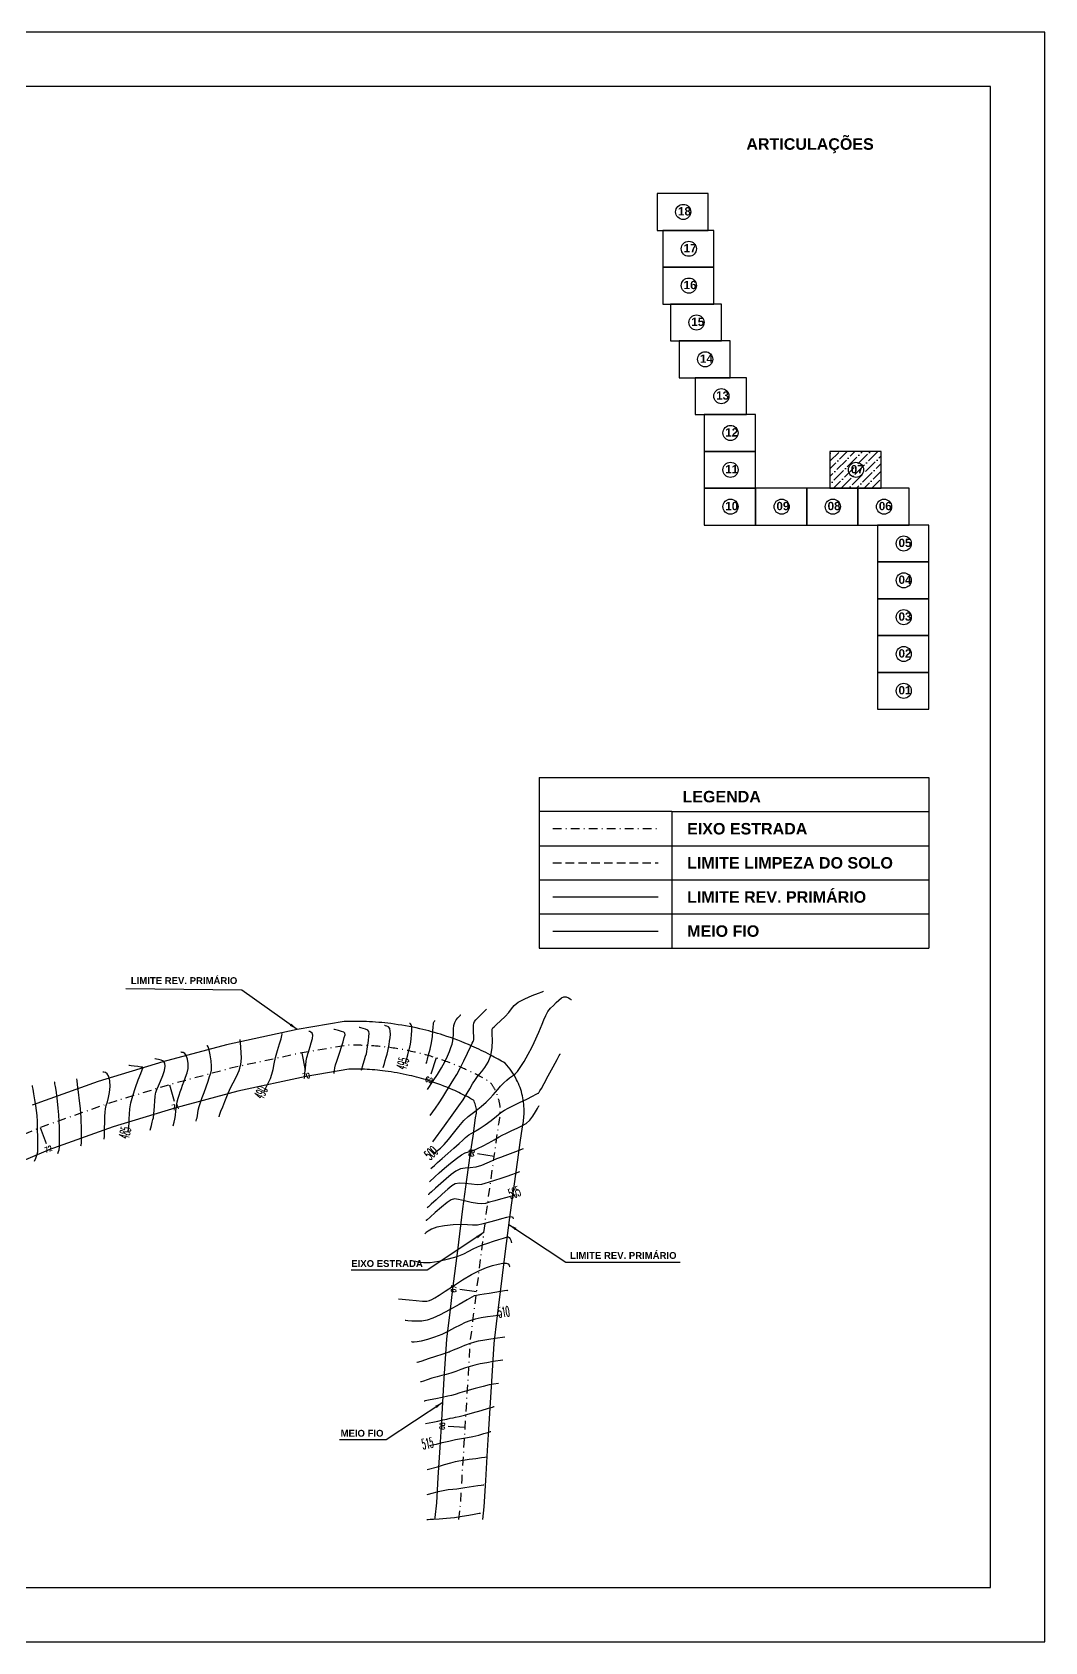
# Model space of a CAD drawing. Header units: millimetres. Extents: x 276147 to 291056, y 9594849 to 9609891.
# Drawn here: x 285669 to 285817.3, y 9596643.6 to 9596879.4 of the extents above; entities that cross this region are included whole.
import ezdxf
from ezdxf.enums import TextEntityAlignment as Align

# ---------------------------------------------------------------- set-up
doc = ezdxf.new("R2010")
doc.units = ezdxf.units.MM
doc.header["$LTSCALE"] = 10
for name, pattern in [('CONTINUO', [0]), ('DASHDOTX2', [50.8, 25.4, -12.7, 0, -12.7]), ('HIDDEN', [0.375, 0.25, -0.125])]:
    doc.linetypes.add(name, pattern=pattern)
for name, color, linetype in [('500-dim1', 6, 'Continuous'), ('CURVAS', 7, 'CONTINUO'), ('Curvas mestras', 30, 'Continuous'), ('Curvas simples', 9, 'Continuous'), ('Curvas texto', 2, 'Continuous'), ('TG', 7, 'CONTINUO'), ('Top_malha_coord', 8, 'Continuous')]:
    doc.layers.add(name, color=color, linetype=linetype)
doc.styles.add('r80', font='romans.shx')
doc.styles.add('ROMAND', font='romand', dxfattribs={"height": 0.2})
doc.styles.add('SIMPLEX', font='simplex', dxfattribs={"height": 0.2})
doc.styles.add('T7', font='arial.ttf')
doc.dimstyles.new('cadnorma_dim1', dxfattribs={"dimscale": 0, "dimtxt": 2, "dimasz": 1.199999999999999, "dimexe": 1, "dimexo": 2.5, "dimgap": 0.6, "dimtad": 1, "dimzin": 4, "dimdsep": 46, "dimtxsty": 'r80', "dimblk": 'ARCHTICK', "dimblk1": 'ARCHTICK', "dimblk2": 'ARCHTICK', "dimcen": -1, "dimdle": 1, "dimclrd": 1, "dimclre": 1, "dimclrt": 2, "dimaunit": 1, "dimazin": 0, "dimtfac": 1, "dimtix": 1, "dimtmove": 2, "dimatfit": 0, "dimfxl": 1, "dimarcsym": 0})

# ---------------------------------------------------------------- blocks, each defined once
blk = doc.blocks.new('_ArchTick')
at = {"color": 0, "linetype": 'ByBlock', "const_width": 0.15}
blk.add_lwpolyline([(-0.5, -0.5), (0.5, 0.5)], dxfattribs=at)
blk = doc.blocks.new('ASDF')
at = {"layer": 'Top_malha_coord', "color": 7}
for points in [[(288117.2770572668, 9595425.095165152), (288124.7770572668, 9595425.095165152), (288124.7770572668, 9595430.494073676), (288117.2770572668, 9595430.494073676)], [(288118.1013027223, 9595419.696256628), (288125.6013027224, 9595419.696256628), (288125.6013027224, 9595425.095165152), (288118.1013027223, 9595425.095165152)], [(288118.1013027223, 9595414.297348104), (288125.6013027224, 9595414.297348104), (288125.6013027224, 9595419.696256628), (288118.1013027223, 9595419.696256628)], [(288119.2235212072, 9595408.89843958), (288126.7235212072, 9595408.89843958), (288126.7235212072, 9595414.297348104), (288119.2235212072, 9595414.297348104)], [(288120.4897937645, 9595403.499531057), (288127.9897937645, 9595403.499531057), (288127.9897937645, 9595408.89843958), (288120.4897937645, 9595408.89843958)], [(288122.8676055573, 9595398.100622533), (288130.3676055573, 9595398.100622533), (288130.3676055573, 9595403.499531057), (288122.8676055573, 9595403.499531057)], [(288124.19609628, 9595392.701714007), (288131.69609628, 9595392.701714007), (288131.69609628, 9595398.100622533), (288124.19609628, 9595398.100622533)], [(288124.19609628, 9595387.302805483), (288131.69609628, 9595387.302805483), (288131.69609628, 9595392.701714007), (288124.19609628, 9595392.701714007)], [(288142.5888804331, 9595387.302805483), (288150.0888804331, 9595387.302805483), (288150.0888804331, 9595392.701714007), (288142.5888804331, 9595392.701714007)], [(288124.19609628, 9595381.90389696), (288131.69609628, 9595381.90389696), (288131.69609628, 9595387.302805483), (288124.19609628, 9595387.302805483)], [(288131.69609628, 9595381.90389696), (288139.19609628, 9595381.90389696), (288139.19609628, 9595387.302805483), (288131.69609628, 9595387.302805483)], [(288139.19609628, 9595381.90389696), (288146.69609628, 9595381.90389696), (288146.69609628, 9595387.302805483), (288139.19609628, 9595387.302805483)], [(288146.69609628, 9595381.90389696), (288154.19609628, 9595381.90389696), (288154.19609628, 9595387.302805483), (288146.69609628, 9595387.302805483)], [(288149.5854278603, 9595376.504988436), (288157.0854278603, 9595376.504988436), (288157.0854278603, 9595381.90389696), (288149.5854278603, 9595381.90389696)], [(288149.5854278603, 9595371.106079912), (288157.0854278603, 9595371.106079912), (288157.0854278603, 9595376.504988436), (288149.5854278603, 9595376.504988436)], [(288149.5854278603, 9595365.707171388), (288157.0854278603, 9595365.707171388), (288157.0854278603, 9595371.106079912), (288149.5854278603, 9595371.106079912)], [(288149.5854278603, 9595360.308262864), (288157.0854278603, 9595360.308262864), (288157.0854278603, 9595365.707171388), (288149.5854278603, 9595365.707171388)], [(288149.5854278603, 9595354.90935434), (288157.0854278603, 9595354.90935434), (288157.0854278603, 9595360.308262864), (288149.5854278603, 9595360.308262864)]]:
    blk.add_lwpolyline(points, close=True, dxfattribs=at)
for centre in [(288121.1075160061, 9595427.794619417), (288121.9317614617, 9595422.39571089), (288121.9317614617, 9595416.996802364), (288123.0539799466, 9595411.59789384), (288124.3202525039, 9595406.19898532), (288126.6980642967, 9595400.800076792), (288128.0265550194, 9595395.401168272), (288128.0265550194, 9595390.002259746), (288146.4193391725, 9595390.002259746), (288128.0265550194, 9595384.603351222), (288135.5265550194, 9595384.603351222), (288143.0265550194, 9595384.603351222), (288150.5265550194, 9595384.603351222), (288153.4158865996, 9595379.204442697), (288153.4158865996, 9595373.805534175), (288153.4158865996, 9595368.406625653), (288153.4158865996, 9595363.007717127), (288153.4158865996, 9595357.608808603)]:
    blk.add_circle(centre, 1.10921345708195, dxfattribs=at)
at = {"layer": 'Top_malha_coord', "color": 7, "char_height": 1.216883596980453, "attachment_point": 1, "style": 'T7'}
for s, insert in [('{\\fArial|b1|i0|c0|p34;18}', (288120.3443937709, 9595428.492702857)), ('{\\fArial|b1|i0|c0|p34;17}', (288121.1686392266, 9595423.093794333)), ('{\\fArial|b1|i0|c0|p34;16}', (288121.1686392266, 9595417.694885807)), ('{\\fArial|b1|i0|c0|p34;15}', (288122.2908577114, 9595412.295977283)), ('{\\fArial|b1|i0|c0|p34;14}', (288123.5571302687, 9595406.89706876)), ('{\\fArial|b1|i0|c0|p34;13}', (288125.9349420615, 9595401.498160236)), ('{\\fArial|b1|i0|c0|p34;12}', (288127.2634327842, 9595396.099251712)), ('{\\fArial|b1|i0|c0|p34;11}', (288127.2634327842, 9595390.700343188)), ('{\\fArial|b1|i0|c0|p34;07}', (288145.6562169372, 9595390.700343188)), ('{\\fArial|b1|i0|c0|p34;10}', (288127.2634327842, 9595385.301434664)), ('{\\fArial|b1|i0|c0|p34;09}', (288134.7634327842, 9595385.301434664)), ('{\\fArial|b1|i0|c0|p34;08}', (288142.2634327842, 9595385.301434664)), ('{\\fArial|b1|i0|c0|p34;06}', (288149.7634327842, 9595385.301434664)), ('{\\fArial|b1|i0|c0|p34;05}', (288152.6527643644, 9595379.902526142)), ('{\\fArial|b1|i0|c0|p34;04}', (288152.6527643644, 9595374.503617616)), ('{\\fArial|b1|i0|c0|p34;03}', (288152.6527643644, 9595369.104709093)), ('{\\fArial|b1|i0|c0|p34;02}', (288152.6527643644, 9595363.705800567)), ('{\\fArial|b1|i0|c0|p34;01}', (288152.6527643644, 9595358.306892043))]:
    blk.add_mtext_dynamic_manual_height_columns(s, width=9.05984542533406, gutter_width=12.5, heights=[0], dxfattribs=dict(at, insert=insert))

msp = doc.modelspace()

# ---------------------------------------------------------------- hatches: boundary and pattern name
at = {"layer": 'Top_malha_coord'}
h = msp.add_hatch(dxfattribs=at)
h.set_pattern_fill('ANSI36', color=8, scale=0.25)
h.set_pattern_definition([(45, (-2363.730761491403, 1457.700310340151), (0.4209495056751168, 1.54348152080876), [1.984375, -0.396875, 0, -0.396875])])
h.paths.add_polyline_path([(285793.3546663688, 9596818.008573204), (285785.8546663688, 9596818.008573204), (285785.8546663688, 9596812.60966468), (285793.3546663688, 9596812.60966468)])
h.paths.add_polyline_path([(285790.7943385653, 9596815.309118943, -1), (285788.5759116511, 9596815.309118943, -1)], flags=0)
h.paths.add_polyline_path([(285788.5463958965, 9596814.120866796), (285791.045738673, 9596814.120866796), (285791.045738673, 9596816.62851028), (285788.5463958965, 9596816.62851028)], flags=24)

# ---------------------------------------------------------------- linework, layer by layer
at = {"color": 8, "linetype": 'HIDDEN', "ltscale": 0.5}
msp.add_line((285745.2705236603, 9596757.722011287), (285760.7130987648, 9596757.722011287), dxfattribs=at)
at = {"layer": '500-dim1', "ltscale": 0.1}
for points in [[(285503.6286463528, 9596643.55606258), (285817.3470579041, 9596643.55606258), (285817.3470579041, 9596879.440539112), (285503.6286463528, 9596879.440539112)], [(285511.5708846199, 9596651.498300847), (285809.4048196369, 9596651.498300847), (285809.4048196369, 9596871.498300847), (285511.5708846199, 9596871.498300847)]]:
    msp.add_lwpolyline(points, close=True, dxfattribs=at)
at = {"layer": 'CURVAS', "color": 2, "linetype": 'CONTINUO'}
for points, elevation in [([(285723.5776882021, 9596728.054626338), (285723.5776882021, 9596728.054626338)], 59.00020690681419), ([(285702.6897997734, 9596723.596783936), (285702.6897997734, 9596723.596783936)], 54.00020690681419), ([(285682.8971142493, 9596717.864280704), (285682.8971142493, 9596717.864280704)], 49.00020690681419), ([(285727.5520907252, 9596714.807957496), (285727.5520907252, 9596714.807957496)], 64.00020690681419), ([(285739.8116068848, 9596709.062980464), (285739.8116068848, 9596709.062980464)], 69.00020690681419), ([(285738.4543757638, 9596691.579322563), (285738.4543757638, 9596691.579322563)], 74.00020690681413), ([(285726.7664164212, 9596672.228369687), (285726.7664164212, 9596672.228369687)], 79.00020690681413)]:
    msp.add_lwpolyline(points, dxfattribs=dict(at, elevation=elevation))
at = {"layer": 'Curvas mestras', "linetype": 'CONTINUO'}
for points, elevation in [([(285727.8097083155, 9596715.041785093), (285728.0409836076, 9596715.24852838), (285728.3658148338, 9596715.534131512), (285728.7934841205, 9596715.913190732), (285729.3295496475, 9596716.43399402), (285729.9786314634, 9596717.153249042), (285730.7303221408, 9596718.085983992), (285731.5140927942, 9596719.080486253), (285732.2443859587, 9596719.943362856), (285732.8650252228, 9596720.541110156), (285733.4373819023, 9596720.979785267), (285734.0522105704, 9596721.42533639), (285734.765090199, 9596721.998110233), (285735.4908989827, 9596722.63606244), (285736.1093374168, 9596723.231546376), (285736.5398167191, 9596723.707603153), (285736.8605785119, 9596724.110030256), (285737.1895729344, 9596724.515311133), (285737.6128797318, 9596724.976146847), (285738.0890900065, 9596725.45010863), (285738.5449262369, 9596725.870983124), (285738.9237348708, 9596726.189551037), (285739.235366522, 9596726.424562452), (285739.5062935672, 9596726.61175976), (285739.7687960701, 9596726.80366486), (285740.0783827259, 9596727.119925965), (285740.4963649477, 9596727.69697133), (285741.0531883338, 9596728.608218692), (285741.6558230825, 9596729.675042948), (285742.1803702713, 9596730.65580584), (285742.537204784, 9596731.371841263), (285742.7737800978, 9596731.896348516), (285742.9718212922, 9596732.365497312), (285743.1965211926, 9596732.889119057), (285743.4469289336, 9596733.47168647), (285743.7055588487, 9596734.091338268), (285743.9623154838, 9596734.724284144), (285744.2366662958, 9596735.339036599), (285744.5554675095, 9596735.902184293), (285744.9352179836, 9596736.390517073), (285745.3509907509, 9596736.821635237), (285745.7675039012, 9596737.22334404), (285746.1575548931, 9596737.607064353), (285746.5262819436, 9596737.91869011), (285746.8869028553, 9596738.087732857), (285747.2433231546, 9596738.071831867), (285747.5621930608, 9596737.941145074), (285747.8008463244, 9596737.79395658), (285747.9305549628, 9596737.707628982), (285747.9783424433, 9596737.675823906), (285747.9851692909, 9596737.6712796)], 64.00020690681419), ([(285723.6680711315, 9596728.358197946), (285723.7513182653, 9596728.641175725), (285723.8714044039, 9596729.054314513), (285724.0274098493, 9596729.59858795), (285724.1921846052, 9596730.18988917), (285724.3320158262, 9596730.722841242), (285724.4227160328, 9596731.129579624), (285724.4781923732, 9596731.492282012), (285724.5218733841, 9596731.93063892), (285724.5689370179, 9596732.519160688), (285724.6015418976, 9596733.151628684), (285724.5935950664, 9596733.676644208), (285724.5295880887, 9596733.981820788), (285724.4363597893, 9596734.110812806), (285724.3513367133, 9596734.146288553), (285724.3031705318, 9596734.157740366), (285724.2854257883, 9596734.161959488), (285724.2828902724, 9596734.16256242)], 59.00020690681419), ([(285702.9681788951, 9596724.190335495), (285703.1807303103, 9596724.63410228), (285703.4231200726, 9596725.1235195), (285703.6711520095, 9596725.61323874), (285703.9056501578, 9596726.130445402), (285704.1086972827, 9596726.720457435), (285704.2731912356, 9596727.420804154), (285704.4353031103, 9596728.237877013), (285704.6420179862, 9596729.170277936), (285704.9202113667, 9596730.190269057), (285705.2162957258, 9596731.164747922), (285705.4565709804, 9596731.93427262), (285705.5869360935, 9596732.384971226), (285705.6316801208, 9596732.585260522), (285705.6346890666, 9596732.649126504), (285705.6324174749, 9596732.67280728), (285705.6315800497, 9596732.681531835), (285705.6314607014, 9596732.682778167)], 54.00020690681419), ([(285683.0046477537, 9596718.28737868), (285683.0753113277, 9596718.633796336), (285683.1356816211, 9596719.070132762), (285683.1718356154, 9596719.584255293), (285683.1981892787, 9596720.178932672), (285683.2362431042, 9596720.86065925), (285683.3104850977, 9596721.639472893), (285683.4573585003, 9596722.539586905), (285683.7162928556, 9596723.588756237), (285684.1019546225, 9596724.775551416), (285684.5299420209, 9596725.931807196), (285684.8910907471, 9596726.85016984), (285685.1036578867, 9596727.381701037), (285685.1956011407, 9596727.611105492), (285685.2222983878, 9596727.681501433), (285685.2175577782, 9596727.714367693), (285685.1288969457, 9596727.744629676), (285684.8822581559, 9596727.785577023), (285684.4417524974, 9596727.845343543), (285683.9241536102, 9596727.91146132), (285683.4844020769, 9596727.966307836), (285683.2386817388, 9596727.99680462), (285683.1481535757, 9596728.00804087), (285683.1352203976, 9596728.009645967)], 49.00020690681419), ([(285739.7314551723, 9596709.032239486), (285739.6418355662, 9596709.000974668), (285739.4894282684, 9596708.951549476), (285739.2491981542, 9596708.877914052), (285738.8777033608, 9596708.76902004), (285738.3269011966, 9596708.612570364), (285737.581620732, 9596708.404742057), (285736.7581890238, 9596708.175607312), (285736.0058110748, 9596707.963713776), (285735.4200506812, 9596707.806164227), (285734.8819275851, 9596707.734278744), (285734.218822203, 9596707.777931336), (285733.3216269767, 9596707.947414484), (285732.3352733036, 9596708.174684463), (285731.4682033959, 9596708.37211416), (285730.8586040682, 9596708.453735325), (285730.3636411972, 9596708.340221204), (285729.7702232731, 9596707.953904143), (285728.9399546267, 9596707.269425573), (285728.0332104578, 9596706.470668646), (285727.2850605949, 9596705.79382374), (285726.8695261382, 9596705.415823884), (285726.7164340642, 9596705.276561676), (285726.6945639587, 9596705.256666193)], 69.00020690681419), ([(285737.8047115734, 9596691.477324858), (285737.2577615649, 9596691.39396012), (285736.5440785641, 9596691.289198814), (285735.6879757855, 9596691.165134797), (285734.7723136836, 9596691.016357023), (285733.8945907867, 9596690.8355806), (285733.1234427396, 9596690.61384336), (285732.4120554245, 9596690.335471828), (285731.6847499594, 9596689.983116472), (285730.8782575744, 9596689.550354583), (285729.9789436232, 9596689.074486587), (285728.9855793771, 9596688.603738183), (285727.9180444843, 9596688.182840932), (285726.8806437248, 9596687.84253768), (285725.9987853941, 9596687.610078683), (285725.3676835267, 9596687.500047503), (285724.9617562846, 9596687.476391198), (285724.7252245895, 9596687.490390468), (285724.6052950559, 9596687.502064437), (285724.5611108221, 9596687.506365493), (285724.5547991836, 9596687.5069796)], 74.00020690681413), ([(285727.1978755477, 9596672.312915267), (285727.610080462, 9596672.401186984), (285728.2263818957, 9596672.543749988), (285729.0618416835, 9596672.746283073), (285730.0261843426, 9596672.9754313), (285731.0027997828, 9596673.188081054), (285731.9020979312, 9596673.354563756), (285732.742564947, 9596673.498974243), (285733.5697099875, 9596673.658852046), (285734.4032992726, 9596673.857725637), (285735.1601313391, 9596674.063088804), (285735.7312626716, 9596674.228423186), (285736.042275664, 9596674.319776053), (285736.1568595968, 9596674.353431767), (285736.1732285571, 9596674.358239457)], 79.00020690681413)]:
    msp.add_lwpolyline(points, dxfattribs=dict(at, elevation=elevation))
at = {"layer": 'Curvas simples', "linetype": 'CONTINUO'}
for points, elevation in [([(285727.6945363326, 9596716.813643835), (285729.4046487821, 9596719.169638202), (285730.5363573545, 9596720.734399833), (285731.5195462895, 9596722.105273556), (285732.1169242715, 9596722.961428622), (285732.4473706112, 9596723.475068757), (285732.7188040133, 9596723.94165868), (285733.0895707063, 9596724.579877716), (285733.5197156261, 9596725.301269967), (285733.9197089002, 9596725.940600432), (285734.2302183452, 9596726.385137066), (285734.5127146552, 9596726.73216932), (285734.8588626702, 9596727.131494004), (285735.3233886934, 9596727.707798107), (285735.8132324013, 9596728.485335886), (285736.1983937219, 9596729.463249892), (285736.384724096, 9596730.604647886), (285736.4214993577, 9596731.72849144), (285736.3938516074, 9596732.617704803), (285736.3734418986, 9596733.118382897), (285736.3780673224, 9596733.329295103), (285736.4120508331, 9596733.41238078), (285736.4909308524, 9596733.512021407), (285736.6750828015, 9596733.702378597), (285737.0360917144, 9596734.040057687), (285737.6061240012, 9596734.555178413), (285738.2596583102, 9596735.17192554), (285738.8317537816, 9596735.787999328), (285739.223780589, 9596736.326400997), (285739.6023453952, 9596736.811348526), (285740.200368771, 9596737.292359525), (285741.1597073377, 9596737.797725042), (285742.2579680093, 9596738.270821087), (285743.1816976185, 9596738.63379566), (285743.6967945104, 9596738.832213337), (285743.8865661545, 9596738.90531463), (285743.9136766112, 9596738.91575707)], 63.00020690681419), ([(285727.2729896275, 9596720.671410454), (285728.0559067098, 9596721.75288385), (285728.6073164734, 9596722.535144197), (285729.1542259718, 9596723.350426618), (285729.6077758964, 9596724.086722126), (285729.9911730174, 9596724.749385027), (285730.3556456734, 9596725.373112913), (285730.7460344392, 9596726.001590278), (285731.1816421916, 9596726.714451777), (285731.6753854729, 9596727.600322833), (285732.2237457389, 9596728.69439775), (285732.7574609952, 9596729.818154754), (285733.1908338187, 9596730.739647027), (285733.4613035327, 9596731.289852193), (285733.5988471362, 9596731.55146172), (285733.6565764959, 9596731.670092743), (285733.6800415149, 9596731.779546747), (285733.6845410518, 9596731.966361083), (285733.6778126704, 9596732.305254364), (285733.6672603615, 9596732.832046364), (285733.6589570214, 9596733.426963072), (285733.6586468349, 9596733.931330083), (285733.6811166751, 9596734.237734133), (285733.777338215, 9596734.443796873), (285734.0073296838, 9596734.698399683), (285734.3990876461, 9596735.10307556), (285734.8525308493, 9596735.56996211), (285735.2355553818, 9596735.963848663), (285735.4493276983, 9596736.183625957), (285735.528085436, 9596736.26459744), (285735.539337267, 9596736.27616486)], 62.00020690681419), ([(285717.2310802989, 9596727.335847467), (285717.4964153386, 9596728.225510167), (285717.6749598776, 9596728.824834384), (285717.8360930286, 9596729.367048753), (285717.9448311919, 9596729.743901348), (285718.0172529524, 9596730.051920934), (285718.0822018009, 9596730.438834773), (285718.1609483537, 9596731.004249947), (285718.244473256, 9596731.655306742), (285718.3161816235, 9596732.25102856), (285718.3541215498, 9596732.682874467), (285718.3148978097, 9596732.972044792), (285718.1497535106, 9596733.172179036), (285717.837140834, 9596733.32771022), (285717.4643422543, 9596733.446264157), (285717.1458436803, 9596733.526263813), (285716.9676773546, 9596733.56862408), (285716.9020371047, 9596733.584231237), (285716.8926597842, 9596733.586460847)], 57.00020690681419), ([(285720.4043846932, 9596727.695236353), (285720.5822432349, 9596728.29185406), (285720.7131396228, 9596728.733005496), (285720.8537482732, 9596729.21068218), (285720.9861204665, 9596729.671244156), (285721.1047193304, 9596730.120905496), (285721.2071088139, 9596730.580838008), (285721.2918321934, 9596731.066914784), (285721.3613327603, 9596731.57379388), (285721.4190279463, 9596732.090833187), (285721.4615297264, 9596732.601017024), (285721.4582194109, 9596733.061837288), (285721.3716738458, 9596733.424412172), (285721.183364407, 9596733.654765004), (285720.9503505247, 9596733.778538536), (285720.7485896997, 9596733.836276237), (285720.6354235004, 9596733.863182774), (285720.5937314465, 9596733.873095363), (285720.5877750284, 9596733.874511637)], 58.00020690681419), ([(285726.6711094152, 9596728.302117037), (285726.6937003095, 9596728.334991008), (285726.7096492602, 9596728.359047167), (285726.7255433803, 9596728.38463635), (285726.7436526293, 9596728.426099857), (285726.7886699521, 9596728.57124127), (285726.8908941737, 9596728.926230997), (285727.0669751198, 9596729.560811305), (285727.2789686172, 9596730.399002703), (285727.4752815998, 9596731.328398546), (285727.6153114588, 9596732.241540868), (285727.7024107916, 9596733.050760994), (285727.7509227606, 9596733.67333991), (285727.7755316106, 9596734.05488209), (285727.7922943219, 9596734.254280016), (285727.8176082881, 9596734.358752755), (285727.8624100374, 9596734.440026807), (285727.9157911517, 9596734.507881727), (285727.9613826732, 9596734.556607483), (285727.9868850714, 9596734.58282689), (285727.9962807385, 9596734.592486612), (285727.9976234826, 9596734.593865944)], 60.00020690681419), ([(285726.8857845323, 9596724.517100977), (285727.7450641613, 9596725.767534437), (285728.3517357559, 9596726.682569446), (285728.9562883277, 9596727.655921536), (285729.455798749, 9596728.558882343), (285729.8429834895, 9596729.360390153), (285730.1344693381, 9596730.053791873), (285730.3467118916, 9596730.639356932), (285730.495481018, 9596731.145026933), (285730.5963791519, 9596731.605663577), (285730.6633611874, 9596732.051627884), (285730.7037975987, 9596732.49527547), (285730.7234171749, 9596732.94445961), (285730.7345678495, 9596733.402899256), (285730.7760849629, 9596733.857773883), (285730.8934248786, 9596734.292127406), (285731.1112071498, 9596734.687203087), (285731.3706965657, 9596735.017046327), (285731.5923172367, 9596735.253903277), (285731.7162841161, 9596735.381352747), (285731.7619557531, 9596735.42830733), (285731.7684798777, 9596735.435015457)], 61.00020690681419), ([(285696.3819132835, 9596720.505220747), (285696.393564137, 9596720.550779892), (285696.4018115528, 9596720.588610953), (285696.4100699137, 9596720.637131052), (285696.4246568664, 9596720.712345736), (285696.4839495256, 9596720.899040567), (285696.6343385638, 9596721.299202558), (285696.90043124, 9596721.965478648), (285697.2196937167, 9596722.753179472), (285697.5078043152, 9596723.468281114), (285697.7085492584, 9596723.976219712), (285697.8781234954, 9596724.380283177), (285698.1008279971, 9596724.84322068), (285698.4308757715, 9596725.476264376), (285698.8021205797, 9596726.18457508), (285699.1183313113, 9596726.821797255), (285699.3091253648, 9596727.279802212), (285699.4075283293, 9596727.603360023), (285699.4724197074, 9596727.875471046), (285699.5476899495, 9596728.17639732), (285699.6172898448, 9596728.575451843), (285699.6501845462, 9596729.13921296), (285699.6260790695, 9596729.891510764), (285699.5676381915, 9596730.685194347), (285699.5082636786, 9596731.330365883), (285699.4739887852, 9596731.6875772), (285699.461360897, 9596731.819181083), (285699.4595570083, 9596731.837981196)], 53.00020690681419), ([(285708.8698104239, 9596726.29573576), (285708.9759389817, 9596727.347189028), (285709.0549012975, 9596728.05995032), (285709.1412917174, 9596728.713691788), (285709.2256080947, 9596729.170178743), (285709.3072342459, 9596729.474643664), (285709.3877796979, 9596729.718187604), (285709.4714528014, 9596729.983720934), (285709.5728758411, 9596730.32140531), (285709.7092731251, 9596730.773213357), (285709.8824913935, 9596731.35266951), (285710.0328760837, 9596731.959495386), (285710.0853950657, 9596732.46496442), (285709.9923268313, 9596732.773351174), (285709.8151898301, 9596732.92093002), (285709.6428135674, 9596732.976980437), (285709.54402413, 9596733.000468373), (285709.5076277122, 9596733.00912238), (285709.502428193, 9596733.010358384)], 55.00020690681419), ([(285713.2219690253, 9596726.84314865), (285713.2699069664, 9596727.289071992), (285713.3300302053, 9596727.652772607), (285713.4401463704, 9596728.108561456), (285713.612027241, 9596728.642388962), (285713.8301676671, 9596729.256350452), (285714.0722435411, 9596729.9565777), (285714.3157491461, 9596730.729226043), (285714.5374619568, 9596731.48053195), (285714.7139806033, 9596732.096753128), (285714.8180150954, 9596732.49694864), (285714.8067378633, 9596732.731381068), (285714.6334345966, 9596732.883113116), (285714.2815680444, 9596733.018776944), (285713.8553180369, 9596733.139280487), (285713.4890446641, 9596733.22910281), (285713.2839141498, 9596733.277874442), (285713.2083405355, 9596733.295842376), (285713.1975434372, 9596733.298409173)], 56.00020690681419), ([(285686.2683145049, 9596718.524515662), (285686.4540147176, 9596719.2370886), (285686.5757928361, 9596719.7078213), (285686.6793200444, 9596720.115085715), (285686.7375666984, 9596720.358621364), (285686.7614880608, 9596720.484277647), (285686.7715336604, 9596720.574431907), (285686.7853630242, 9596720.709689017), (285686.8094881418, 9596720.963567603), (285686.8476308925, 9596721.407812828), (285686.9013117611, 9596722.071774153), (285686.9632437947, 9596722.815210456), (285687.0239388632, 9596723.455486916), (285687.0761144223, 9596723.85681324), (285687.1213254757, 9596724.070796816), (285687.1633351439, 9596724.195894318), (285687.2127043955, 9596724.330080293), (285687.3071822464, 9596724.56941622), (285687.4913163395, 9596725.009479353), (285687.7854155659, 9596725.701913523), (285688.1128284462, 9596726.522607325), (285688.372666305, 9596727.303511744), (285688.482053951, 9596727.910001103), (285688.4301764167, 9596728.341145463), (285688.2242372991, 9596728.62943868), (285687.887670921, 9596728.806939296), (285687.5088482193, 9596728.90396112), (285687.1923748332, 9596728.950382207), (285687.016144923, 9596728.972254993), (285686.9512190158, 9596728.980312916), (285686.941943176, 9596728.981464123)], 50.00020690681419), ([(285689.6395137662, 9596719.184750728), (285689.773163003, 9596719.707377117), (285689.8677671797, 9596720.141341547), (285689.9625076576, 9596720.697929492), (285690.0442030016, 9596721.352791494), (285690.1249016268, 9596722.038878437), (285690.2229589951, 9596722.6784671), (285690.3518142047, 9596723.215856468), (285690.5052411098, 9596723.683436306), (285690.6720979785, 9596724.1356165), (285690.8448587187, 9596724.61755553), (285691.0304482161, 9596725.137401512), (285691.2394099788, 9596725.69405085), (285691.4713600456, 9596726.287257787), (285691.6822155128, 9596726.920206767), (285691.8169699836, 9596727.596939662), (285691.8336409005, 9596728.304572763), (285691.7423429264, 9596728.962527953), (285691.5662164419, 9596729.473300336), (285691.3335892363, 9596729.768534057), (285691.0935427196, 9596729.896459926), (285690.9003476983, 9596729.934457578), (285690.7936091012, 9596729.947705254), (285690.7542845643, 9596729.952585956), (285690.7486670575, 9596729.953283168)], 51.00020690681419), ([(285693.0107140219, 9596719.844985683), (285693.0833635156, 9596720.129078006), (285693.1347893663, 9596720.364976248), (285693.18628884, 9596720.667530773), (285693.234430431, 9596721.03256856), (285693.3044256306, 9596721.46896), (285693.4286482826, 9596721.988834886), (285693.6294898387, 9596722.600793263), (285693.8894037931, 9596723.299313117), (285694.1808619156, 9596724.075339573), (285694.4770119398, 9596724.905029882), (285694.7537142947, 9596725.7053878), (285694.9875036183, 9596726.378622347), (285695.1573046342, 9596726.872603042), (285695.2516025795, 9596727.317806207), (285695.2612746561, 9596727.890367467), (285695.1852288447, 9596728.699144313), (285695.0545094356, 9596729.58391044), (285694.9081956936, 9596730.317162987), (285694.7795076597, 9596730.73012981), (285694.6782383228, 9596730.88895962), (285694.6083204547, 9596730.91853195), (285694.5710731708, 9596730.923154524), (285694.5573500044, 9596730.924858), (285694.5553898358, 9596730.925101323)], 52.00020690681419), ([(285727.3805852165, 9596712.897699656), (285727.9090942355, 9596713.3774015), (285728.3835621384, 9596713.801539812), (285729.0499598634, 9596714.387462584), (285729.8972963647, 9596715.12363226), (285730.786771135, 9596715.901706384), (285731.54762945, 9596716.589142743), (285732.0682971714, 9596717.092269752), (285732.4739191835, 9596717.472904727), (285732.9488179757, 9596717.831735952), (285733.6302171756, 9596718.252543844), (285734.4669398834, 9596718.751476977), (285735.360712218, 9596719.327774856), (285736.2228683972, 9596719.965781413), (285737.0031944868, 9596720.590252036), (285737.6610876332, 9596721.111046216), (285738.1904400397, 9596721.473445624), (285738.7231149539, 9596721.764428765), (285739.4254746554, 9596722.106395904), (285740.3933650717, 9596722.579905216), (285741.4405845069, 9596723.098143596), (285742.3104209852, 9596723.532456188), (285742.8131964061, 9596723.787505005), (285743.0273838407, 9596723.901224887), (285743.0984926558, 9596723.9448713), (285743.1487077191, 9596723.980625192), (285743.2069153195, 9596724.034382544), (285743.2786795598, 9596724.122967584), (285743.3826342743, 9596724.28560159), (285743.589690674, 9596724.65109819), (285743.9838335687, 9596725.370666644), (285744.6029094012, 9596726.510672193), (285745.3002210935, 9596727.798093924), (285745.8829366163, 9596728.87507056), (285746.2074431349, 9596729.47495291), (285746.3269990332, 9596729.695962844), (285746.3440780212, 9596729.72753574)], 65.00020690681419), ([(285679.5259150966, 9596717.204046637), (285679.555281784, 9596717.337668648), (285679.5748297105, 9596717.55977038), (285679.5920433061, 9596718.0251808), (285679.6034994406, 9596718.787480602), (285679.6140502152, 9596719.694313644), (285679.6306172054, 9596720.54183648), (285679.662042812, 9596721.17969745), (285679.7248542847, 9596721.67150788), (285679.8374977089, 9596722.1343711), (285680.0064800098, 9596722.66829598), (285680.1905566615, 9596723.304914976), (285680.3365412127, 9596724.058768395), (285680.3991434633, 9596724.91666796), (285680.3646444982, 9596725.75452362), (285680.227221435, 9596726.420514744), (285679.9946166161, 9596726.805295706), (285679.7288409214, 9596726.969407927), (285679.5054718983, 9596727.015862642), (285679.3809339438, 9596727.031319482), (285679.3350520216, 9596727.03701416), (285679.3284975105, 9596727.037826817)], 48.00020690681419), ([(285669.3089994426, 9596713.987670274), (285669.5047540889, 9596714.4137084), (285669.632453316, 9596714.72023174), (285669.7396288773, 9596715.036632475), (285669.7968328221, 9596715.341164157), (285669.8134416964, 9596715.754236672), (285669.8085437935, 9596716.431804413), (285669.7972466213, 9596717.46261256), (285669.7787459917, 9596718.666591337), (285669.7482570415, 9596719.796462756), (285669.7004000459, 9596720.674150767), (285669.6274105581, 9596721.39837555), (285669.5209256372, 9596722.137053588), (285669.3798005754, 9596723.000070177), (285669.2317483799, 9596723.865175433), (285669.1117009587, 9596724.552085213), (285669.0452693963, 9596724.930479193), (285669.0207950688, 9596725.06988782), (285669.0172983102, 9596725.089803388)], 45.00020690681419), ([(285672.7195582135, 9596715.118637083), (285672.8404593646, 9596715.393800227), (285672.9175529702, 9596715.663526928), (285672.9785855579, 9596716.076470057), (285673.004499798, 9596716.651987826), (285673.003680491, 9596717.354540396), (285672.9913772527, 9596718.134861177), (285672.977769943, 9596718.95513088), (285672.9527806198, 9596719.823311117), (285672.9012624701, 9596720.758809693), (285672.8135825676, 9596721.762630736), (285672.7021596805, 9596722.762155967), (285672.5849267888, 9596723.66636641), (285672.4779296828, 9596724.3996381), (285672.3896778448, 9596724.947939863), (285672.3267948866, 9596725.31263844), (285672.293024282, 9596725.50499789), (285672.2805824453, 9596725.575867323), (285672.2788055435, 9596725.585992193)], 46.00020690681419), ([(285676.1301159902, 9596716.249603996), (285676.1761646402, 9596716.37389206), (285676.2026537271, 9596716.606823), (285676.2175421298, 9596717.116306642), (285676.2121667742, 9596717.962811496), (285676.193920171, 9596718.95484302), (285676.1742107114, 9596719.837917937), (285676.1582942592, 9596720.447649093), (285676.1268162421, 9596720.980030784), (285676.054267899, 9596721.721156633), (285675.926764981, 9596722.851109713), (285675.7769089114, 9596724.12593738), (285675.6489270549, 9596725.195680333), (285675.5760587902, 9596725.79920602), (285675.54760731, 9596726.030704297), (285675.5418898087, 9596726.073191557), (285675.5407791679, 9596726.079516588), (285675.5403698218, 9596726.081846828), (285675.5403116742, 9596726.082180114)], 47.00020690681419), ([(285727.2090797078, 9596710.987441812), (285727.996274252, 9596711.702560674), (285728.6284969694, 9596712.270898), (285729.4045568617, 9596712.958460137), (285730.2715889798, 9596713.707963644), (285731.1313669943, 9596714.407329418), (285731.874327439, 9596714.930776574), (285732.4348071877, 9596715.201386472), (285732.9227430798, 9596715.337667422), (285733.4919772656, 9596715.50698943), (285734.2438809165, 9596715.830282407), (285735.0699599202, 9596716.242729932), (285735.8092511749, 9596716.633075284), (285736.3393492774, 9596716.916005647), (285736.6920720142, 9596717.109978637), (285736.9377934423, 9596717.259391902), (285737.1509548983, 9596717.405956484), (285737.4222650946, 9596717.580621053), (285737.8465021193, 9596717.811648423), (285738.4831248965, 9596718.11601047), (285739.2503174488, 9596718.46552208), (285740.0309489375, 9596718.820709733), (285740.7300815644, 9596719.159693703), (285741.3415585359, 9596719.530967483), (285741.8814189735, 9596720.000617053), (285742.3582276517, 9596720.599995686), (285742.750647243, 9596721.221510312), (285743.0298666328, 9596721.722831067), (285743.1797673354, 9596721.99993722), (285743.2349936767, 9596722.102029253), (285743.2428832807, 9596722.116613673)], 66.00020690681419), ([(285740.9076416875, 9596715.78123026), (285739.799625716, 9596715.349765938), (285739.0176682408, 9596715.05023752), (285738.2390712706, 9596714.761487886), (285737.5832194878, 9596714.530057592), (285736.9915702111, 9596714.313983433), (285736.3610954537, 9596714.049183693), (285735.6168413915, 9596713.700001802), (285734.7961418613, 9596713.344509937), (285733.9644003272, 9596713.089209907), (285733.1749055473, 9596712.998671247), (285732.4324755078, 9596712.969744567), (285731.7298094038, 9596712.857347613), (285731.0539333006, 9596712.5480213), (285730.3691664874, 9596712.054806864), (285729.6341528099, 9596711.422365952), (285728.8363935653, 9596710.708525024), (285728.0788251923, 9596710.023754127), (285727.4932384909, 9596709.49168745), (285727.1725861405, 9596709.199999487), (285727.0544512047, 9596709.09253485), (285727.0375750848, 9596709.077182867)], 67.00020690681419), ([(285740.359624286, 9596712.42210536), (285739.7525933845, 9596712.187121866), (285739.2261735467, 9596711.99456056), (285738.5146726345, 9596711.751740653), (285737.638429734, 9596711.471283887), (285736.7229992375, 9596711.18170412), (285735.9202420093, 9596710.915491717), (285735.3260782027, 9596710.70368388), (285734.8126732854, 9596710.571515312), (285734.1962517994, 9596710.542765552), (285733.3557871539, 9596710.621553022), (285732.4212336774, 9596710.733338168), (285731.5852922537, 9596710.783917544), (285730.9765007097, 9596710.688714065), (285730.4667448807, 9596710.40164898), (285729.8637487577, 9596709.886271764), (285729.0442910466, 9596709.146150947), (285728.1613751385, 9596708.344947696), (285727.4370619045, 9596707.686339883), (285727.0352525873, 9596707.320825268), (285726.8872169012, 9596707.186162112), (285726.8660695761, 9596707.166925028)], 68.00020690681419), ([(285739.4982729669, 9596705.559840983), (285739.4341715142, 9596705.723661704), (285739.3006355743, 9596705.80594102), (285738.9989101678, 9596705.824156573), (285738.4743503182, 9596705.735734243), (285737.7607789946, 9596705.554945104), (285736.9141425563, 9596705.3102726), (285735.9940247467, 9596705.036036652), (285735.0745709958, 9596704.789903814), (285734.2335693066, 9596704.635378568), (285733.5082290071, 9596704.611384034), (285732.7734591866, 9596704.658521336), (285731.8635942357, 9596704.692809798), (285730.6813050291, 9596704.645823086), (285729.4026193303, 9596704.51134196), (285728.2719005021, 9596704.298702622), (285727.4781531362, 9596704.026022447), (285726.9889367866, 9596703.74655361), (285726.7164492538, 9596703.522329764), (285726.5803594243, 9596703.398533512), (285726.5302214446, 9596703.352923956), (285726.5230584499, 9596703.346408347)], 70.00020690681419), ([(285725.013348131, 9596699.384607036), (285725.6785332757, 9596699.199086424), (285726.3164913082, 9596699.123560423), (285727.2737933799, 9596699.154246388), (285728.5626389133, 9596699.348391017), (285729.9791307764, 9596699.66603213), (285731.2653517889, 9596700.042903623), (285732.2308801684, 9596700.423644744), (285732.9552896589, 9596700.788505588), (285733.5856494031, 9596701.126641603), (285734.2453214501, 9596701.431564707), (285734.9628135186, 9596701.71421454), (285735.7429234689, 9596701.989889516), (285736.5723974203, 9596702.266448556), (285737.365772307, 9596702.521999866), (285738.019533648, 9596702.727215132), (285738.4592722334, 9596702.855170293), (285738.726998923, 9596702.888567448), (285738.8938281856, 9596702.812516157), (285739.0189104761, 9596702.627482152), (285739.1135356616, 9596702.395360412), (285739.1770318019, 9596702.19340386), (285739.2106032619, 9596702.08001917), (285739.2229717452, 9596702.038246812), (285739.2247380257, 9596702.032278683)], 71.00020690681419), ([(285722.6723694504, 9596693.801187556), (285724.2258174613, 9596693.651372587), (285725.2660351771, 9596693.55991102), (285726.1945735924, 9596693.496111976), (285726.8033499276, 9596693.49161337), (285727.1900904834, 9596693.560247483), (285727.5289731166, 9596693.711393248), (285727.9762613704, 9596693.96108354), (285728.6165565621, 9596694.35196752), (285729.5165475743, 9596694.933347084), (285730.7031800375, 9596695.720205432), (285732.0444220494, 9596696.590246476), (285733.3685023224, 9596697.386854004), (285734.5380757431, 9596697.988037782), (285735.5535096157, 9596698.410317633), (285736.4495973097, 9596698.704838352), (285737.2479828907, 9596698.911616983), (285737.9176916996, 9596699.026146876), (285738.4145987787, 9596699.032793727), (285738.7126796097, 9596698.929793492), (285738.8583179352, 9596698.770867433), (285738.9160021318, 9596698.62360862), (285738.9407732222, 9596698.539943485), (285738.9499006216, 9596698.509119887), (285738.9512040788, 9596698.504716277)], 72.00020690681419), ([(285738.6776701317, 9596694.977153867), (285738.6480329754, 9596695.015514508), (285738.5186234986, 9596695.020422017), (285738.1824109101, 9596694.982947636), (285737.5764330482, 9596694.885645164), (285736.7922355738, 9596694.750577804), (285735.9599893639, 9596694.609686317), (285735.1950077318, 9596694.489306904), (285734.5531730546, 9596694.393369723), (285734.0755080505, 9596694.32019961), (285733.7533875171, 9596694.248368545), (285733.3795792501, 9596694.07742577), (285732.697202908, 9596693.687165692), (285731.5437318325, 9596693.011731936), (285730.1340543349, 9596692.202657927), (285728.7774135115, 9596691.465827206), (285727.7081826626, 9596690.962880824), (285726.8612611963, 9596690.678492352), (285726.096679936, 9596690.553094778), (285725.3168588547, 9596690.529979317), (285724.5937868733, 9596690.563881893), (285724.0418410677, 9596690.612396788), (285723.7404744472, 9596690.641732147), (285723.6294455336, 9596690.652540347), (285723.6135843713, 9596690.654084077)], 73.00020690681413), ([(285738.2423348726, 9596688.210549958), (285736.8343142684, 9596687.98872558), (285735.8756722467, 9596687.838449767), (285734.9881126621, 9596687.70080679), (285734.340134513, 9596687.59714312), (285733.8043861192, 9596687.47846093), (285733.1795514737, 9596687.278177258), (285732.3352398088, 9596686.9577532), (285731.4247488462, 9596686.590822443), (285730.6722969023, 9596686.27906626), (285730.2417549007, 9596686.098085662), (285730.0556053881, 9596686.019171607), (285729.9759809692, 9596685.987539088), (285729.8653262696, 9596685.949877948), (285729.5873375194, 9596685.858782016), (285729.0060211963, 9596685.668322153), (285728.0590725868, 9596685.357061157), (285726.9789440649, 9596685.001537316), (285726.071773721, 9596684.70278017), (285725.5660607513, 9596684.536215764), (285725.3797450346, 9596684.474849558), (285725.3531285502, 9596684.46608338)], 75.00020690681413), ([(285737.9244797727, 9596684.833653225), (285736.5464437577, 9596684.61828557), (285735.5773619521, 9596684.458221672), (285734.6190118234, 9596684.283418076), (285733.8272917369, 9596684.110257387), (285733.1530460129, 9596683.924790636), (285732.4958567122, 9596683.705481296), (285731.7807894779, 9596683.441472376), (285731.0348410099, 9596683.164604243), (285730.3104903797, 9596682.917394916), (285729.6423117927, 9596682.728072437), (285728.9932628487, 9596682.5677127), (285728.3083991548, 9596682.393100314), (285727.5628481953, 9596682.176645357), (285726.8520371174, 9596681.953251433), (285726.3014677109, 9596681.773445332), (285725.9998495819, 9596681.67410288), (285725.8887273523, 9596681.637502793), (285725.8728525749, 9596681.632273937)], 76.00020690681413), ([(285737.3007114766, 9596681.433270192), (285736.5944754696, 9596681.31989918), (285735.9544184337, 9596681.194627432), (285735.0463852413, 9596680.983382626), (285733.8829197374, 9596680.676060693), (285732.6623466728, 9596680.331910064), (285731.629439748, 9596680.02751918), (285730.9460316864, 9596679.81767833), (285730.4421897466, 9596679.669989374), (285729.8650415303, 9596679.530258903), (285729.0415028442, 9596679.359212367), (285728.117638653, 9596679.177263172), (285727.3193022358, 9596679.019744568), (285726.8176495708, 9596678.913594553), (285726.5650527492, 9596678.852163397), (285726.4591863445, 9596678.820404137), (285726.4123133762, 9596678.804965442), (285726.3950445781, 9596678.799278276), (285726.3925777025, 9596678.798465382)], 77.00020690681413), ([(285726.6132173981, 9596675.559137275), (285727.6716528846, 9596675.76398886), (285728.4166844102, 9596675.911263032), (285729.1548189762, 9596676.063075088), (285729.76093225, 9596676.196357677), (285730.2431158396, 9596676.306394117), (285730.6427645363, 9596676.393054973), (285731.0220383774, 9596676.465947192), (285731.5261643385, 9596676.573622622), (285732.3211365199, 9596676.774368284), (285733.4887737512, 9596677.099203743), (285734.7741933289, 9596677.470083836), (285735.8383412558, 9596677.78169551), (285736.4297990213, 9596677.95541997), (285736.6477050661, 9596678.019423924), (285736.6788343099, 9596678.028568227)], 78.00020690681413), ([(285726.8583720718, 9596668.785441987), (285728.3806767187, 9596669.22230352), (285729.4072937103, 9596669.51597914), (285730.3383052601, 9596669.780430097), (285730.9866050776, 9596669.957771637), (285731.5036350867, 9596670.074164188), (285732.1254780698, 9596670.176782072), (285733.0081253925, 9596670.300565567), (285733.987211736, 9596670.431499625), (285734.8182845575, 9596670.543336693), (285735.3178258965, 9596670.616248406), (285735.5460693492, 9596670.656093773), (285735.624183202, 9596670.675151967), (285735.6547521983, 9596670.68413114), (285735.666014019, 9596670.687438615), (285735.6676229128, 9596670.68791168)], 80.00020690681413), ([(285726.8400216781, 9596665.140501147), (285727.7776005979, 9596665.406816887), (285728.4701506361, 9596665.585774202), (285729.218738773, 9596665.74678234), (285729.9335214305, 9596665.85462042), (285730.5993125374, 9596665.925841622), (285731.2195845133, 9596665.989946324), (285731.8036781813, 9596666.070272107), (285732.3843944958, 9596666.165510902), (285733.0003990546, 9596666.268194256), (285733.6657792566, 9596666.370174024), (285734.2962988588, 9596666.460594444), (285734.7831438527, 9596666.52792402), (285735.0496617068, 9596666.564473107), (285735.1478519422, 9596666.57793883), (285735.1618797512, 9596666.579861717)], 81.00020690681413), ([(285726.8190647847, 9596661.47716256), (285727.0108559624, 9596661.49122028), (285727.2786115807, 9596661.508335993), (285727.7982757793, 9596661.539130142), (285728.6325456072, 9596661.589433026), (285729.6910733521, 9596661.668615257), (285730.8452445437, 9596661.786927612), (285731.9718360236, 9596661.9465496), (285732.9691680451, 9596662.117359957), (285733.7409468776, 9596662.261163713), (285734.2221386806, 9596662.349387847), (285734.4727512718, 9596662.391947877), (285734.5840513649, 9596662.408381363), (285734.6347657206, 9596662.415336683), (285734.6534494812, 9596662.417898692), (285734.6561190468, 9596662.41826493)], 82.00020690681413)]:
    msp.add_lwpolyline(points, dxfattribs=dict(at, elevation=elevation))
at = {"layer": 'TG', "color": 1, "linetype": 'DASHDOTX2', "ltscale": 0.005}
msp.add_line((285745.2705236603, 9596762.722011289), (285760.7130987648, 9596762.722011289), dxfattribs=at)
at = {"layer": 'TG', "color": 8, "linetype": 'CONTINUO'}
msp.add_line((285745.2705236603, 9596752.722011287), (285760.7130987648, 9596752.722011287), dxfattribs=at)
at = {"layer": 'TG', "color": 4, "linetype": 'CONTINUO'}
msp.add_line((285745.2705236603, 9596747.722011287), (285760.7130987648, 9596747.722011287), dxfattribs=at)
at = {"layer": 'TG', "color": 8, "linetype": 'CONTINUO', "extrusion": (-0.0710087131260717, -0.0024250461213777, 0.9974727474028996), "elevation": -43396.99938346243}
msp.add_lwpolyline([(-9581317.450917028, 611579.140155228), (-9581319.276441012, 611579.4048494869), (-9581323.12116793, 611579.7711055159), (-9581327.517135365, 611580.189873767), (-9581330.648356672, 611580.4881594287), (-9581337.602128739, 611581.1505894958), (-9581343.16421927, 611581.6803276177), (-9581346.849138994, 611582.2683479326), (-9581350.280327156, 611582.8157700874), (-9581355.857754944, 611583.7056098126), (-9581361.89509939, 611584.6688260356), (-9581366.10380345, 611585.4058342733), (-9581369.95770293, 611586.080710724), (-9581372.437369324, 611586.5149382056), (-9581374.761844533, 611586.921989248, 0.0500715682483604), (-9581376.802551, 611587.2374955323, 0.0605118225594838), (-9581379.28951523, 611587.0692611265, 0.0608414012996021), (-9581381.676218979, 611586.3048585589, 0.0710437131277107), (-9581384.131361809, 611584.7196130786, 0.0143991642826678), (-9581385.418939516, 611582.6036012936, 0.0177339866069358), (-9581386.833940573, 611579.9013603354, 0.0261506533384371), (-9581388.562610513, 611575.7506291341, 0.0206906764646916), (-9581389.617470922, 611572.3521408237, 0.0250593792335228), (-9581390.513515735, 611568.13739654, 0.0210408141662949), (-9581390.936989916, 611564.5436392673, 0.0188773953458945), (-9581391.058618492, 611561.299083266), (-9581390.136843063, 611554.3540529781), (-9581388.257158345, 611543.9002168898), (-9581386.071284425, 611534.4540373448), (-9581383.491263237, 611524.8735040223), (-9581380.38799313, 611515.0628981189)], format="xyb", dxfattribs=at)
at = {"layer": 'TG', "color": 1, "linetype": 'DASHDOTX2', "ltscale": 0.005, "extrusion": (-0.0710087131260717, -0.0024250461213777, 0.9974727474028996), "elevation": -43396.99938346236, "flags": 128}
msp.add_lwpolyline([(-9581317.570769109, 611575.6218285325), (-9581319.693766212, 611575.9296552988), (-9581323.453081988, 611576.2877748987), (-9581327.849049406, 611576.7065431499), (-9581330.980270214, 611577.0048287631), (-9581337.934043016, 611577.6672588993), (-9581343.606349336, 611578.2074940645), (-9581347.400672767, 611578.812972454), (-9581350.83175385, 611579.3603775229), (-9581356.409181634, 611580.2502172494), (-9581362.4727042, 611581.2176100073), (-9581366.707520103, 611581.9591908269), (-9581370.5614195, 611582.6340672629), (-9581373.041086104, 611583.0682947821), (-9581375.517953916, 611583.5020320924, 0.0546857041731788), (-9581376.989125723, 611583.7433676511, 0.0605118225439223), (-9581378.633941159, 611583.6321017627, 0.0608414013166963), (-9581380.212446004, 611583.1265454472, 0.0543559033308744), (-9581381.483422004, 611582.3645280863, 0.0110101941608988), (-9581382.377830675, 611580.8719679035, 0.0177339866081823), (-9581383.677695518, 611578.3896036716, 0.0261506533366418), (-9581385.265706189, 611574.5766112548, 0.0206906764641564), (-9581386.234734664, 611571.4546516275, 0.025059379234718), (-9581387.057869943, 611567.5828534835, 0.021040814166672), (-9581387.446886754, 611564.2815140884, 0.0174477808461247), (-9581387.558036428, 611561.5268473164), (-9581386.677851943, 611554.8951801448), (-9581384.827732626, 611544.6057715896), (-9581382.675458653, 611535.3047930222), (-9581380.131373266, 611525.8577020855), (-9581377.050702967, 611516.118542685), (-9581376.966040209, 611515.9014672906), (-9581373.898112126, 611507.8653201837), (-9581372.866795495, 611505.0857920558)], format="xyb", dxfattribs=at)
at = {"layer": 'TG', "color": 3, "linetype": 'CONTINUO', "extrusion": (-0.0710087131260717, -0.0024250461213777, 0.9974727474028996)}
for points, elevation in [([(-9581386.619619964, 611554.904755027), (-9581384.149695406, 611555.2913743677)], -43396.99938346241), ([(-9581385.265706196, 611574.5757155505), (-9581382.910774752, 611573.7364909103)], -43396.9993834624), ([(-9581382.675458653, 611535.303897318), (-9581380.24823072, 611535.9027024037)], -43396.9993834624), ([(-9581382.67545865, 611535.3047930229), (-9581380.24823072, 611535.903598109)], -43396.99938346246), ([(-9581377.050703123, 611516.1176469298), (-9581374.684365857, 611516.9241512591)], -43396.9993834624), ([(-9581377.050703123, 611516.1185426351), (-9581374.684365852, 611516.9250469641)], -43396.99938346243), ([(-9581370.561419416, 611582.6331720641), (-9581370.99264568, 611580.1706432821)], -43396.9993834624), ([(-9581350.831753785, 611579.3594822318), (-9581351.22563006, 611576.8907045331)], -43396.99938346242), ([(-9581330.980270214, 611577.0039330584), (-9581331.21735128, 611574.515200634)], -43396.99938346237)]:
    msp.add_lwpolyline(points, dxfattribs=dict(at, elevation=elevation))
at = {"layer": 'TG', "color": 4, "linetype": 'CONTINUO', "extrusion": (-0.0710087131260717, -0.0024250461213777, 0.9974727474028996), "elevation": -43396.99938346252}
msp.add_lwpolyline([(-9581317.690648979, 611572.1026858188), (-9581317.97365937, 611572.1427499215), (-9581320.111091422, 611572.4526697015), (-9581323.78499604, 611572.8026528717), (-9581328.180963466, 611573.2214211232), (-9581331.312183758, 611573.5197066881), (-9581338.265957298, 611574.1821368951), (-9581344.048479412, 611574.7328691037), (-9581347.952206532, 611575.3558055634), (-9581351.383180559, 611575.9031935501), (-9581356.960608345, 611576.793033276), (-9581363.050309017, 611577.7646025701), (-9581367.311236767, 611578.5107559724), (-9581371.165136084, 611579.1856323937), (-9581373.6448029, 611579.6198599491), (-9581376.32186059, 611580.0886535601, 0.0653649446357765), (-9581377.17570045, 611580.2474483593, 0.0605118224933433), (-9581377.978367113, 611580.19315099, 0.0608414012449136), (-9581378.748673044, 611579.9464409265, 0.0135396051574771), (-9581378.910645593, 611579.8664814438, 0.0058552790101469), (-9581379.336721864, 611579.138543102, 0.0177339866109255), (-9581380.521450477, 611576.8760555985, 0.0261506533358548), (-9581381.968801884, 611573.4008019665, 0.0206906764650801), (-9581382.851998413, 611570.5553710219, 0.025059379235201), (-9581383.602224171, 611567.0265190173, 0.0210408141667236), (-9581383.956783608, 611564.0175974985, 0.0158142703198958), (-9581384.056041038, 611561.7421713072), (-9581383.218860844, 611555.434515903), (-9581381.398306934, 611545.3095348817), (-9581379.279632889, 611536.1537572904), (-9581376.771483315, 611526.840108738), (-9581373.748257829, 611517.2825540404), (-9581373.70070061, 611517.1606173023), (-9581370.622427154, 611509.0973714436), (-9581369.721609337, 611506.6695540438)], format="xyb", dxfattribs=at)
at = {"layer": 'Top_malha_coord', "color": 7}
for p, q in [((285743.2705236603, 9596770.222011287), (285743.2705236603, 9596760.222011289)), ((285743.2705236603, 9596770.222011287), (285800.3512137959, 9596770.222011287)), ((285800.3512137959, 9596770.222011287), (285800.3512137959, 9596745.222011285)), ((285762.7130987648, 9596765.222011287), (285743.2705236603, 9596765.222011287)), ((285762.7130987648, 9596765.222011287), (285800.3512137959, 9596765.222011287)), ((285762.7130987648, 9596765.222011287), (285762.7130987648, 9596745.222011289)), ((285743.2705236603, 9596760.222011289), (285800.3512137959, 9596760.222011289)), ((285743.2705236603, 9596760.222011289), (285743.2705236603, 9596755.222011289)), ((285743.2705236603, 9596755.222011289), (285800.3512137959, 9596755.222011289)), ((285743.2705236603, 9596755.222011289), (285743.2705236603, 9596745.222011285)), ((285743.2705236603, 9596750.222011289), (285800.3512137959, 9596750.222011289)), ((285743.2705236603, 9596745.222011289), (285800.3512137959, 9596745.222011289))]:
    msp.add_line(p, q, dxfattribs=at)

# ---------------------------------------------------------------- block references
msp.add_blockref('ASDF', (-2356.734214064258, 1425.306859197095), dxfattribs=at)

# ---------------------------------------------------------------- texts
at = {"layer": 'Curvas texto', "color": 2, "style": 'SIMPLEX'}
for s, rotation, width, p, p2 in [('495', 73.42003823142207, 0.4412635895750907, (285723.7394503479, 9596727.283779224, 59.00020690681419), (285724.2251262482, 9596728.91503021, 59.00020690681419)), ('490', 64.8730728873317, 0.4412635903744543, (285702.8071434876, 9596722.963848416, 54.00020690681419), (285703.5298622685, 9596724.504802156, 54.00020690681419)), ('485', 75.73977320760049, 0.4412635896924057, (285683.1047007748, 9596717.158671357, 49.00020690681419), (285683.5239522319, 9596718.808243748, 49.00020690681419)), ('500', 42.22850564712694, 0.4412635905748223, (285727.3027861259, 9596714.075241508, 64.00020690681419), (285728.5630789675, 9596715.219148332, 64.00020690681419)), ('505', 20.98317924235208, 0.4412635897850721, (285739.1112418164, 9596708.392737303, 69.00020690681419), (285740.700390295, 9596709.002219027, 69.00020690681419)), ('510', 8.922675075980703, 0.4765646771621664, (285737.3469969037, 9596691.025869176, 74.00020690681413), (285739.0284167566, 9596691.289854288, 74.00020690681413)), ('515', 11.08688277673797, 0.4765646775001381, (285726.2191314989, 9596671.738994656, 79.00020690681413), (285727.8893829797, 9596672.066287883, 79.00020690681413))]:
    msp.add_text(s, height=1.5, rotation=rotation, dxfattribs=dict(at, width=width)).set_placement(p, p2, align=Align.FIT)
at = {"layer": 'TG', "color": 5, "extrusion": (-0.0710087131260717, -0.0024250461213777, 0.9974727474028996), "style": 'ROMAND'}
for s, rotation, width, p, p2 in [('70', 98.89634721229442, 0.8324324325608121, (-9581382.829677599, 611554.941299803, -43396.9993834624), (-9581382.999789739, 611556.0280665029, -43396.9993834624)), ('69', 70.38550531866399, 0.8555555572944628, (-9581381.917938635, 611572.7987940821, -43396.99938346241), (-9581381.548679765, 611573.8349639004, -43396.99938346241)), ('71', 103.8583440087881, 0.9935483884632232, (-9581378.902880363, 611535.6681154781, -43396.99938346241), (-9581379.166354822, 611536.7360954465, -43396.99938346241)), ('72', 108.8203405573954, 0.832432431950861, (-9581373.323766215, 611516.8068096942, -43396.99938346237), (-9581373.678628134, 611517.8479979659, -43396.99938346237)), ('68', 170.0673470424674, 0.8324324257577385, (-9581370.537134351, 611579.5832683628, -43396.99938346242), (-9581371.620646644, 611579.7730078978, -43396.99938346242)), ('67', 170.935253816959, 0.8324324322018605, (-9581350.761274746, 611576.3102963223, -43396.99938346241), (-9581351.847536772, 611576.4836018573, -43396.99938346241)), ('66', 174.5583158094139, 0.8324324367142404, (-9581330.717246795, 611573.9652959013, -43396.9993834624), (-9581331.812289359, 611574.0696117464, -43396.9993834624))]:
    msp.add_text(s, height=0.75, rotation=rotation, dxfattribs=dict(at, width=width)).set_placement(p, p2, align=Align.FIT)
at = {"layer": 'Top_malha_coord', "color": 7, "style": 'T7'}
for s, width, insert, char_height, attachment_point in [('{\\fArial|b1|i0|c0|p34;ARTICULAÇÕES}', 9.05984542533406, (285773.6212714693, 9596863.892321743), 1.682079722240085, 1), ('{\\fArial|b1|i0|c0|p34;LEGENDA}', 9.05984542533406, (285764.2599436954, 9596768.256729884), 1.682079722240085, 1), ('{\\fArial|b1|i0|c0|p34;EIXO ESTRADA}', 20.98438079227344, (285764.9385626438, 9596763.551216455), 1.682079722240085, 1), ('{\\fArial|b1|i0|c0|p34;LIMITE LIMPEZA DO SOLO}', 31.11703686733381, (285764.9385626438, 9596758.551216455), 1.682079722240085, 1), ('{\\fArial|b1|i0|c0|p34;LIMITE REV. PRIMÁRIO}', 41.98582607079879, (285764.9385626438, 9596753.551216455), 1.682079722240085, 1), ('{\\fArial|b1|i0|c0|p34;MEIO FIO}', 41.98582607079879, (285764.9385626438, 9596748.551216457), 1.682079722240085, 1), ('{\\fArial|b1|i0|c0|p34;LIMITE REV. PRIMÁRIO}', 16.67673822349752, (285683.4413782728, 9596740.957673896, 163.6801698382624), 1, 1), ('{\\fArial|b1|i0|c0|p34;LIMITE REV. PRIMÁRIO}', 16.67673822349752, (285747.7899005078, 9596700.674763123, 165.8181956243796), 1, 1), ('{\\fArial|b1|i0|c0|p34;EIXO ESTRADA}', 16.67673822349752, (285726.2168658483, 9596699.49241506, 165.5544618499771), 1, 3), ('{\\fArial|b1|i0|c0|p34;MEIO FIO}', 16.67673822349752, (285720.4558169044, 9596674.62057301, 165.0654245199439), 1, 3)]:
    msp.add_mtext_dynamic_manual_height_columns(s, width=width, gutter_width=12.5, heights=[0], dxfattribs=dict(at, insert=insert, char_height=char_height, attachment_point=attachment_point))

# ---------------------------------------------------------------- leaders
at = {"linetype": 'CONTINUO'}
for points in [[(285707.8256560957, 9596733.29802792, 163.6801698382624), (285699.6875029096, 9596739.05087371, 163.6801698382624), (285682.6948496813, 9596739.26194391, 163.6801698382624)], [(285735.1712136308, 9596703.518121157, 165.5544618499771), (285726.858512225, 9596698.020506473, 165.5544618499771), (285715.7223681534, 9596698.020506473, 165.5544618499771)], [(285738.8355527253, 9596704.700469224, 165.8181956243796), (285747.1482541311, 9596699.202854536, 165.8181956243796), (285763.9238797514, 9596699.202854536, 165.8181956243796)], [(285729.1510222122, 9596678.646279112, 165.0654245199439), (285720.8383208064, 9596673.148664424, 165.0654245199439), (285714.0344457742, 9596673.148664424, 165.0654245199439)]]:
    msp.add_leader(points, dimstyle='cadnorma_dim1', override={"dimscale": 1, "dimgap": 0.6, "dimtad": 0, "dimzin": 1, "dimclrd": 256}, dxfattribs=at)

doc.saveas('drawing.dxf')
